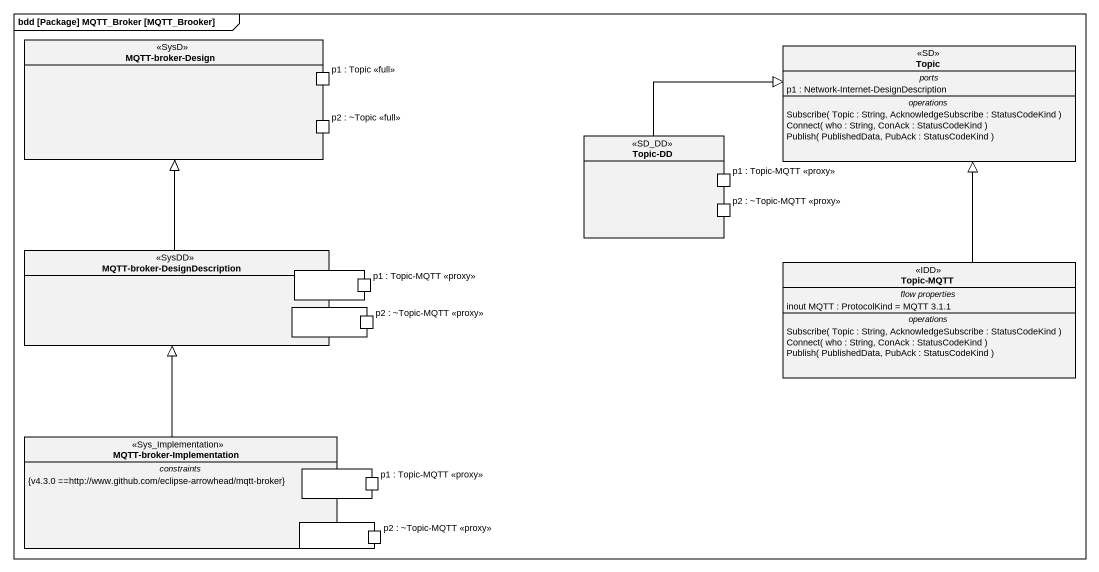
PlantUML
@startuml
mainframe bdd [Package] MQTT_Broker [MQTT_Brooker]
allowmixing
hide circle
hide empty members
rectangle "MQTT-broker-Design" as MQTT_broker_Design <<SysD>> {
  port "p1 : Topic <<full>>" as p1_Topic_full
  port "p2 : ~Topic <<full>>" as p2_Topic_full
}
class Topic <<SD>> {
  -- ports --
  p1 : Network-Internet-DesignDescription
  -- operations --
  Subscribe( Topic : String, AcknowledgeSubscribe : StatusCodeKind )
  Connect( who : String, ConAck : StatusCodeKind )
  Publish( PublishedData, PubAck : StatusCodeKind )
}
rectangle "Topic-DD" as Topic_DD <<SD_DD>> {
  port "p1 : Topic-MQTT <<proxy>>" as p1_Topic_MQTT_proxy
  port "p2 : ~Topic-MQTT <<proxy>>" as p2_Topic_MQTT_proxy
}
rectangle "MQTT-broker-DesignDescription" as MQTT_broker <<SysDD>> {
  port " " as port1
  port " " as port2
}
rectangle "p1 : Topic-MQTT <<proxy>>" as p1_Topic_MQTT_proxy_2
class "Topic-MQTT" as Topic_MQTT <<IDD>> {
  -- flow properties --
  inout MQTT : ProtocolKind = MQTT 3.1.1
  -- operations --
  Subscribe( Topic : String, AcknowledgeSubscribe : StatusCodeKind )
  Connect( who : String, ConAck : StatusCodeKind )
  Publish( PublishedData, PubAck : StatusCodeKind )
}
rectangle "p2 : ~Topic-MQTT <<proxy>>" as p2_Topic_MQTT_proxy_2
class "MQTT-broker-Implementation" as MQTT_broker_Implementation <<Sys_Implementation>> {
  -- constraints --
  {v4.3.0 ==http://www.github.com/eclipse-arrowhead/mqtt-broker}
}
rectangle "p1 : Topic-MQTT <<proxy>>" as p1_Topic_MQTT_proxy_3
rectangle "p2 : ~Topic-MQTT <<proxy>>" as p2_Topic_MQTT_proxy_3
Topic_DD -right-|> Topic
MQTT_broker -up-|> MQTT_broker_Design
Topic_MQTT -up-|> Topic
MQTT_broker_Implementation -up-|> MQTT_broker
@enduml
